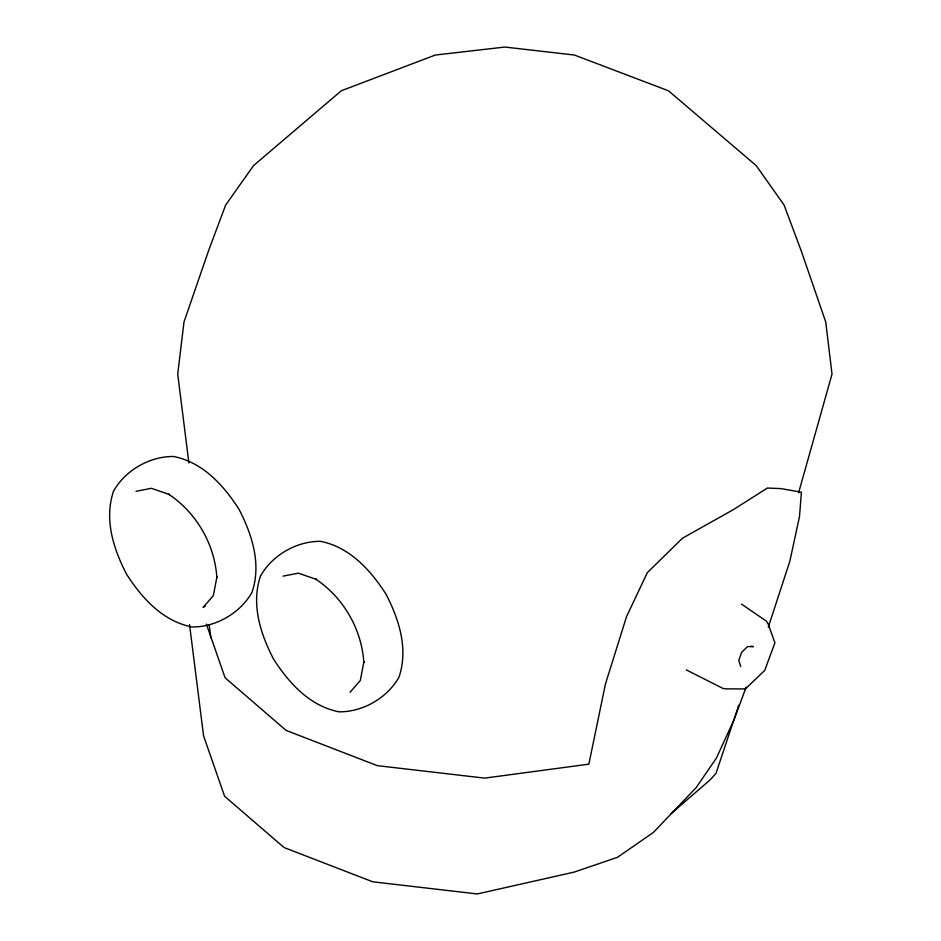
<?xml version="1.0" encoding="UTF-8"?>
<svg xmlns="http://www.w3.org/2000/svg" width="941" height="941" viewBox="0 0 941 941"><rect width="100%" height="100%" fill="white"/><g stroke="black" fill="none" stroke-linecap="round" stroke-linejoin="round"><path stroke-width="1.41" d="M216.959 576.751L213.348 595.618L203.068 607.451L205.385 606.039M738.779 705.15L715.995 773.349L710.337 779.701L670.98 813.718M798.556 492.931L832.02 374.095L825.739 321.975L801.309 251.082L784.112 205.091L756.188 165.581L668.451 90.771L574.422 55.037L504.87 47.05L435.318 55.037L341.289 90.771L253.552 165.581L225.628 205.091L208.431 251.082L184.001 321.975L177.72 374.095L188.882 462.96M768.303 627.188L789.852 561.165L799.509 516.491L801.403 492.214L780.971 488.602L767.433 488.05L733.321 509.681L682.496 538.205L647.302 572.669L626.565 616.567L605.439 684.06L588.843 764.163L484.65 778.125L377.27 765.645L286.123 730.416L225.099 677.791L206.361 624.059M746.154 687.106L734.039 719.771L716.372 758.117L696.222 787.535L653.348 832.467L617.531 857.286L574.175 872.107L477.275 893.95L372.742 881.799L284.017 847.512L224.617 796.286L203.585 735.933L189.553 624.671M350.04 692.305L360.321 680.472L363.932 661.605L363.838 662.687C361.744 629.211 343.465 597.547 315.529 578.997L316.505 579.468L298.368 573.163L282.982 576.151M136.01 491.296L151.395 488.308L169.545 494.613L168.557 494.154C196.504 512.704 214.783 544.369 216.877 577.833M751.047 646.361L753.4 646.573L747.519 646.608L741.637 652.336L738.744 660.464L740.732 666.475M686.295 669.886L723.194 688.541L726.617 688.871L745.378 688.918L764.727 670.392L774.925 642.809L768.068 623.742L766.162 621.013L741.52 604.11M209.196 624.683L210.843 637.798M113.543 491.178C103.957 519.361 113.449 548.838 126.553 574.198C141.962 598.229 162.734 621.178 191.94 626.965C215.842 627.259 240.32 613.132 252.012 592.289C261.598 564.094 252.106 534.629 239.002 509.269C223.593 485.238 202.821 462.29 173.614 456.491C149.713 456.197 125.235 470.335 113.543 491.178M260.516 576.021C250.929 604.216 260.41 633.681 273.513 659.041C288.934 683.072 309.707 706.021 338.913 711.819C362.814 712.114 387.292 697.987 398.984 677.144C408.57 648.949 399.078 619.484 385.975 594.124C370.566 570.093 349.793 547.144 320.575 541.346C296.686 541.051 272.208 555.178 260.516 576.021"/></g></svg>
